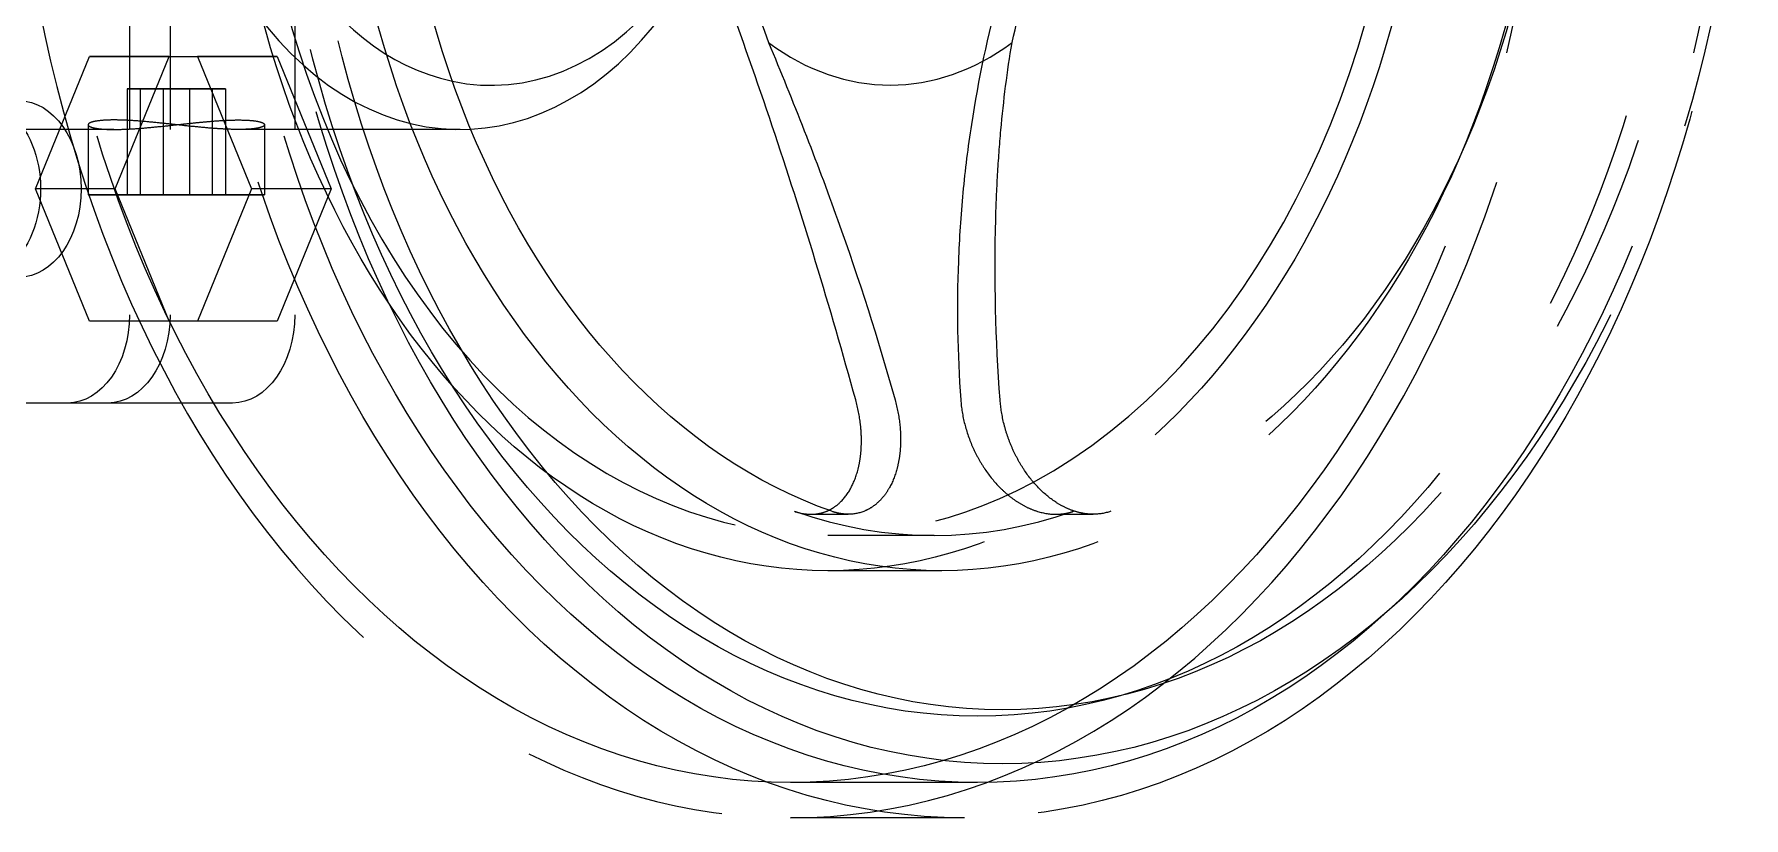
# Model space of a CAD drawing. Header units: millimetres. Extents: x -46397 to 283259, y -8690 to 23983.
# Drawn here: x 190799.9 to 190905.3, y 1022.2 to 1070.5 of the extents above; entities that cross this region are included whole.
import ezdxf

# ---------------------------------------------------------------- set-up
doc = ezdxf.new("R2010")
doc.units = ezdxf.units.MM
doc.linetypes.add('CENTER', pattern=[2, 1.25, -0.25, 0.25, -0.25])
doc.layers.add('mDƯỜNG TÂM', color=8, linetype='CENTER', lineweight=0)

# ---------------------------------------------------------------- blocks, each defined once
blk = doc.blocks.new('jh')
at = {"layer": 'mDƯỜNG TÂM', "color": 8, "ltscale": 50, "extrusion": (0, 1, 0)}
for p, q in [((654.8418557679688, 1068.856456010275), (654.8421977344551, 994.9434125315529)), ((657.3397873319627, 1068.856479124166), (657.340129298449, 994.9434356454367)), ((665.0257306057902, 1068.856550243814), (665.0260725722474, 994.9435067650847)), ((649.0467653974192, 1002.693506765136), (652.3748387442029, 1010.845680678227)), ((657.2938424394233, 1010.845726194806), (652.3748387442029, 1010.845680678234)), ((652.3748387441738, 1010.845680678227), (659.0310608714935, 1010.845680678227)), ((653.9657690926688, 1002.693552281715), (657.2938424394233, 1010.845726194806)), ((657.2938424394233, 1010.845726194806), (663.9500645667431, 1010.845726194806)), ((663.9500645667431, 1010.845726194806), (659.0310608714935, 1010.845680678234)), ((659.0310608714935, 1010.845680678227), (662.3592096520297, 1002.693506765136)), ((663.9500645667431, 1010.845726194806), (667.2782133472792, 1002.693552281715)), ((654.6935059183161, 1008.856742266493), (655.505621382239, 1008.856760046408)), ((656.912246627413, 1008.856742266493), (654.6935059183161, 1008.856742266493)), ((654.6935059183161, 1008.856742266493), (654.6935360918287, 1002.335003136017)), ((655.505621382239, 1008.856760046416), (658.5364775552298, 1008.856777826324)), ((655.505621382239, 1008.856760046416), (655.5056515557517, 1002.33502091594)), ((659.9431028004328, 1008.856760046416), (656.912246627413, 1008.8567422665)), ((656.912246627413, 1008.856742266493), (656.9122768009256, 1002.335003136017)), ((658.5364775552298, 1008.856777826317), (658.5365077287424, 1002.335038695841)), ((658.5364775552298, 1008.856777826317), (660.7552182643267, 1008.856777826317)), ((660.7552182643267, 1008.856777826317), (659.9431028004328, 1008.856760046408)), ((659.9431028004328, 1008.856760046416), (659.9431329739455, 1002.33502091594)), ((660.7552182643267, 1008.856777826317), (660.7552484378393, 1002.335038695841)), ((653.881565511314, 1006.35672448753), (635.0509591796726, 1006.35655024396)), ((652.289589703927, 1006.647473685669), (652.289609656058, 1002.334995771336)), ((675.2100127853628, 1006.356921844148), (661.5674650058208, 1006.356795606778)), ((663.1591549214791, 1006.647529223206), (663.1591748736391, 1002.335046060522)), ((653.9657690926688, 1002.693552281715), (649.0467653974192, 1002.693506765136)), ((652.3749141779554, 994.5413328520372), (649.0467653974192, 1002.693506765136)), ((657.2939178732049, 994.5413783686236), (653.9657690926688, 1002.693552281715)), ((654.6935360918287, 1002.335003136017), (655.5056515557517, 1002.335020915933)), ((656.9122768009547, 1002.335003136017), (654.6935360918578, 1002.335003136017)), ((655.5056515557517, 1002.335020915933), (658.5365077287424, 1002.335038695848)), ((659.9431329739455, 1002.335020915933), (656.9122768009547, 1002.335003136017)), ((660.7552484378393, 1002.335038695848), (658.5365077287424, 1002.335038695848)), ((662.3592096520297, 1002.693506765136), (659.0311363052751, 994.5413328520372)), ((660.7552484378393, 1002.335038695848), (659.9431329739455, 1002.335020915933)), ((667.2782133472792, 1002.693552281715), (662.3592096520297, 1002.693506765136)), ((667.2782133472792, 1002.693552281715), (663.9501400005247, 994.5413783686163)), ((657.2939178732049, 994.5413783686236), (652.3749141779554, 994.5413328520444)), ((659.0311363052751, 994.5413328520372), (652.3749141779554, 994.5413328520372)), ((663.9501400005247, 994.5413783686236), (657.2939178732049, 994.5413783686236)), ((663.9501400005247, 994.5413783686236), (659.0311363052751, 994.5413328520444)), ((650.9992512420577, 989.5086299228133), (598.7348369789834, 989.5086299228133)), ((653.4971828060516, 989.5086530367043), (601.2327685429773, 989.5086530367043)), ((661.183126079879, 989.5087241563597), (608.9187118168047, 989.5087241563597)), ((650.9992763866612, 989.5086299229297), (641.7761444580683, 989.5085445793447)), ((661.1831512244535, 989.5087241564688), (653.4972079506551, 989.5086530368135)), ((696.8399991548213, 982.6596614755108), (699.1376613532484, 982.6596827362664)), ((711.9344040587312, 982.6596614750088), (714.2321717400919, 982.6596827367393)), ((704.421497445117, 981.3571921424009), (697.8837767733785, 981.357131647499)), ((704.8994270676922, 979.1832835211535), (697.883796889073, 979.1832186040483)), ((707.1070495116874, 966.1398256869579), (695.5781346009753, 966.1397190074786)), ((706.290776861686, 963.9659050901828), (695.5781547166407, 963.9658059640351))]:
    blk.add_line(p, q, dxfattribs=at)
at = {"layer": 'mDƯỜNG TÂM', "color": 8, "ltscale": 50}
for centre, major_axis, ratio, start_param, end_param in [((706.2901482468296, 1031.90068769786), (0.0006286148552983904, -67.93478260767084), 0.707106781171449, -1.570802869802909, 4.712382437376677), ((695.5775261017843, 1031.900588571712), (0.0006286148563038956, -67.93478260767192), 0.7071067811714659, -5.329070518200751e-14, 3.14159265358974), ((695.5775261017843, 1031.900588571712), (0.0006084991799288422, -65.76086956422536), 0.7071067811714493, -1.570802869802909, 4.712382437376677), ((707.1064410124964, 1031.900695251192), (0.0006084991799288422, -65.76086956422536), 0.7071067811714493, -1.570802869802909, 4.712382437376677), ((708.6436296672618, 1031.900709475121), (0.0005978171597160731, -64.60645726415213), 0.7071067811714491, -1.570802869802909, 4.712382437376677), ((707.1064410124964, 1031.900695251192), (0.0005707182604582499, -61.67786304708815), 0.7071067811714489, -1.570802869802909, 4.712382437376677), ((708.6436296672618, 1031.900709475121), (0.0005670194641337552, -61.27813192063342), 0.7071067811714491, -1.570802869802909, 4.712382437376677), ((697.8833090839325, 1031.900609907607), (0.0004878051277115513, -52.71739130355257), 0.7071067811714492, -1.570802869802909, 4.712382437376677), ((704.8989392625808, 1031.900674824712), (0.0004878051277115513, -52.71739130355257), 0.7071067811714492, -1.570802869802909, 4.712382437376677), ((695.5775261017843, 1031.900588571712), (0.000628614867879115, -67.93478260766851), 0.7071067811714112, -1.570802869803066, -6.705747068735946e-14), ((675.2097764261707, 1031.900400104634), (0.0002363591881084649, -25.5434782604822), 0.70710678117121, -1.57080286980305, 0.03637033671081036), ((677.1312622446276, 1031.900417884543), (0.0002112145920925858, -22.82608695617962), 0.7071067811716366, -1.570802869802931, -0.1489508395613153), ((697.8833090839325, 1031.900609907607), (0.0004676894514602896, -50.54347826010861), 0.7071067811714115, -1.570802869802897, 0.3621576397685988), ((697.8833090839325, 1031.900609907607), (0.0004676894632975604, -50.5434782601003), 0.7071067811716892, 0.3621576397684056, 1.517411655355085), ((677.1312622446276, 1031.900417884557), (0.0002112146266766146, -22.82608695619185), 0.7071067811716105, -0.1489508395620556, 0.7045474184515992), ((675.2097764261416, 1031.900400104649), (0.0002363592414218463, -25.54347826049473), 0.707106781171917, 0.0363703367093864, 0.8149037413705881), ((701.7262807208463, 1031.900645467438), (0.0002110804303772085, -22.81158959876027), 0.7071067811715821, -0.4837417538266386, 0.4837286678114744), ((648.0170442509116, 1002.69343564548), (5.028918842387127e-05, -5.434782608613668), 0.7071067811714491, 1.570789783786884, 7.85397509096647), ((704.4210297557001, 1031.900670402531), (0.000467689429246576, -50.54347826012257), 0.7071067811713883, -0.2428649308848492, 0.2428518448694713)]:
    blk.add_ellipse(centre, major_axis=major_axis, ratio=ratio, start_param=start_param, end_param=end_param, dxfattribs=at)
at = {"layer": 'mDƯỜNG TÂM', "color": 8, "ltscale": 50, "extrusion": (0, 0, -1)}
for centre, major_axis, ratio, start_param, end_param in [((706.7132418365218, 1031.900691612835), (0.0004676894591995051, -50.54347826010626), 0.7071067811713141, 0.2428649308853118, 1.851543243021925), ((706.7132418365218, 1031.900691612835), (0.0004676894558368616, -50.54347826010763), 0.707106781171547, -1.851530171507886, -0.2428518448691765), ((635.0507228204806, 1031.900028504453), (0.000236359199139082, -25.54347826048402), 0.7071067811716124, -1.570789783786509, -1.665334536937735e-14), ((645.5191126869468, 1002.693412531597), (5.028919294791656e-05, -5.434782608613876), 0.7071067811711972, -2.359016378233317, 0.7882331371481865), ((657.7243922648777, 1002.335020915933), (-5.43478260882549, -2.514459225006276e-05), 4.626605544343317e-06, 0.1194315292485045, 0.7853981634747955), ((657.7243922648486, 1002.335020915933), (5.434782608788778, 2.514459456396192e-05), 4.626605399591163e-06, -2.356194490181695, 3.022157961635316), ((650.9992260974541, 994.9434125315456), (5.028919555676042e-05, -5.434782608616099), 0.7071067811723579, -1.570789783785622, -0.002909947531795076), ((653.497157661448, 994.9434356454294), (5.028919765977153e-05, -5.434782608614279), 0.7071067811723581, -1.570789783785683, 6.543009213544337e-06), ((661.1831009352754, 994.9435067650847), (5.028919765977153e-05, -5.434782608614279), 0.7071067811723581, -1.570789783785683, 6.543009213544337e-06)]:
    blk.add_ellipse(centre, major_axis=major_axis, ratio=ratio, start_param=start_param, end_param=end_param, dxfattribs=at)
at = {"layer": 'mDƯỜNG TÂM', "color": 8, "ltscale": 50, "extrusion": (0, 0, -0.9999999999999998)}
blk.add_ellipse((657.7243922654307, 1002.335020915991), major_axis=(-5.434782609380801, -2.514465475341124e-05), ratio=4.626605895771309e-06, start_param=-0.1194346918553491, end_param=0.1194315292502512, dxfattribs=at)
at = {"layer": 'mDƯỜNG TÂM', "color": 8, "ltscale": 50, "extrusion": (0, 0, -0.9999999999999997)}
blk.add_ellipse((650.9992270466755, 994.9434133643008), major_axis=(4.838879060455741e-05, -5.434783441381643), ratio=0.707106781172541, start_param=-0.002910194601137839, end_param=6.295492381009574e-06, dxfattribs=at)
at = {"layer": 'mDƯỜNG TÂM', "color": 8, "ltscale": 50}
for points in [[(685.6088614266482, 1032.809755924012), (687.1268012162764, 1029.562675760841), (690.080725643842, 1022.794809821869), (692.8704807934118, 1015.493750991714), (694.2243807923514, 1011.706368770327)], [(709.2283675112121, 1011.706368770327), (709.7101106503978, 1013.837425240192), (710.2850118631031, 1015.925154038436), (710.9515085264284, 1017.970188387342)]]:
    blk.add_open_spline(points, degree=3, dxfattribs=at)
for points, knots in [([(699.5954960829113, 989.7014383980713), (698.8040775599366, 992.5636427972568), (697.980990379263, 995.4006805712488), (696.2676345567452, 1001.023554336389), (695.37737885752, 1003.809395822071), (693.5251430456119, 1009.327909130574), (692.5631796230155, 1012.06059215367), (690.5618306447868, 1017.469475997437), (689.5382725878153, 1020.102690043321), (688.4936320638226, 1022.661497293135)], [2.0517406381887e-07, 2.0517406381887e-07, 2.0517406381887e-07, 2.0517406381887e-07, 0.008104271531678284, 0.008104271531678284, 0.01620833788929275, 0.01620833788929275, 0.02431240424690722, 0.02431240424690722, 0.03241647060452169, 0.03241647060452169, 0.03241647060452169, 0.03241647060452169]), ([(711.1247872966924, 1022.661497293135), (710.0863053758803, 1020.11771765192), (709.2001836041454, 1017.512554255605), (707.731302093016, 1012.180271049932), (707.1485286410607, 1009.453154683397), (706.5080302974675, 1005.269148783518), (706.3348795973288, 1003.867019895675), (706.0688106232847, 1001.056799483784), (705.9756792233966, 999.647322061508), (705.8142654246476, 995.4061914583071), (705.8636834298086, 992.5618578172289), (706.069064438605, 989.7014383980713)], [0.03243683156882386, 0.03243683156882386, 0.03243683156882386, 0.03243683156882386, 0.04053388866947725, 0.04053388866947725, 0.04863094577013063, 0.04863094577013063, 0.05267947432045733, 0.05267947432045733, 0.05672800287078403, 0.05672800287078403, 0.06482505997143742, 0.06482505997143742, 0.06482505997143742, 0.06482505997143742]), ([(694.2243807923514, 1011.706368770327), (694.9694208324654, 1009.917373977099), (695.7104862501728, 1008.100297124984), (697.1374573195353, 1004.461827440202), (697.8252395000018, 1002.63668938839), (699.7942486435932, 997.1373464705248), (700.980393140373, 993.438921163608), (702.0206389678351, 989.701460838427)], [0.04402766584718107, 0.04402766584718107, 0.04402766584718107, 0.04402766584718107, 0.04943433135595236, 0.04943433135595236, 0.05484099686472366, 0.05484099686472366, 0.06565432788226624, 0.06565432788226624, 0.06565432788226624, 0.06565432788226624]), ([(708.4942073235288, 989.701460838427), (708.2189478181535, 993.4401823857479), (708.1186638054205, 997.1444507769338), (708.248765242839, 1001.740327073952), (708.2877828365017, 1002.65782156575), (708.3939171402308, 1004.489904609298), (708.4611680217495, 1005.405702807155), (708.7077930304222, 1008.133668664261), (708.9315989467723, 1009.930138879259), (709.2283675112121, 1011.706368770327)], [-0.044215422039747, -0.044215422039747, -0.044215422039747, -0.044215422039747, -0.03340232872398638, -0.03340232872398638, -0.03069905539504622, -0.03069905539504622, -0.02799578206610607, -0.02799578206610607, -0.02258923540822575, -0.02258923540822575, -0.02258923540822575, -0.02258923540822575]), ([(653.8813993149088, 1006.941624169864), (654.1360667796107, 1006.941626526357), (654.4113914560294, 1006.933836459189), (655.0015714842302, 1006.904252635708), (655.320266037219, 1006.882101871248), (655.9783993934107, 1006.827372147833), (656.3169040939247, 1006.795020457037), (657.0129130259156, 1006.724152615381), (657.3716406123131, 1006.685478904008), (658.0783907015866, 1006.609430611308), (658.4301923304156, 1006.571660904207), (659.1309928759292, 1006.500905141693), (659.4724484114558, 1006.468743790443), (659.9629643681401, 1006.428613096396), (660.1233262202295, 1006.416535570424), (660.4376587306324, 1006.395367293866), (660.592486530717, 1006.386239907311), (661.0390442354837, 1006.364307882039), (661.313458479126, 1006.356841182191), (661.8166215327219, 1006.356750446088), (662.0469691034523, 1006.36437747359), (662.4420382005046, 1006.393428836447), (662.609182449407, 1006.414714801147), (662.8139533888025, 1006.45511998226), (662.8745507652347, 1006.470057595921), (662.9776469219942, 1006.501720661487), (663.0205478536082, 1006.51850868007), (663.1238530038972, 1006.570992996261), (663.1591010623088, 1006.609032313543), (663.1592086571909, 1006.685838770383), (663.1244584705855, 1006.72375754777), (662.9872371377132, 1006.794429189715), (662.8829274792515, 1006.827474741425), (662.6114176156989, 1006.88210123888), (662.4448978350265, 1006.903882481623), (662.0498204929463, 1006.933736564446), (661.8200073730841, 1006.941594498523), (661.3178478163609, 1006.94165366915), (661.043396211724, 1006.934095565513), (660.4461570803833, 1006.904217758187), (660.1313820200448, 1006.882280098915), (659.6405306730885, 1006.841515190041), (659.4735249484656, 1006.826602414338), (659.132584328443, 1006.794522353463), (658.9580479694123, 1006.777287744269), (658.4348674351058, 1006.72401039338), (658.0834330595972, 1006.686113845375), (657.3748858196195, 1006.609863862199), (657.0158699865569, 1006.571336474422), (656.3218356253929, 1006.50125268074), (655.9831100951997, 1006.469267294655), (655.3224337970023, 1006.415151838104), (655.005679487047, 1006.393553041569), (654.4156338350731, 1006.364485533188), (654.1377911230084, 1006.356775015054), (653.6300767747744, 1006.356674459712), (653.4047927146021, 1006.364177042218), (653.0096989561862, 1006.393049574486), (652.838848167361, 1006.414782467386), (652.5670362457458, 1006.468431898946), (652.4642140472133, 1006.500312895834), (652.3597881135647, 1006.553125891201), (652.3333447001933, 1006.571641188093), (652.298415948695, 1006.609078030604), (652.2897129470366, 1006.628071376239), (652.2893471070274, 1006.685067310005), (652.3233547777927, 1006.72319984973), (652.46208580237, 1006.794726859247), (652.5647117660847, 1006.827106970697), (652.8345001169655, 1006.881622311921), (653.0038859337219, 1006.90389289461), (653.4005362994212, 1006.933823302184), (653.626731850236, 1006.94162181337), (653.8813993149088, 1006.941624169864)], [0, 0, 0, 0, 0.000979690561318095, 0.000979690561318095, 0.00195938112263619, 0.00195938112263619, 0.002939071683954284, 0.002939071683954284, 0.00391876224527238, 0.00391876224527238, 0.004898452806590474, 0.004898452806590474, 0.005878143367908569, 0.005878143367908569, 0.006367988648567617, 0.006367988648567617, 0.006857833929226663, 0.006857833929226663, 0.007837524490544766, 0.007837524490544766, 0.008817215051862868, 0.008817215051862868, 0.00979690561318097, 0.00979690561318097, 0.01028675089384003, 0.01028675089384003, 0.01077659617449908, 0.01077659617449908, 0.0117562867358172, 0.0117562867358172, 0.01273597729713532, 0.01273597729713532, 0.01371566785845343, 0.01371566785845343, 0.01469535841977155, 0.01469535841977155, 0.01567504898108966, 0.01567504898108966, 0.01665473954240778, 0.01665473954240778, 0.0176344301037259, 0.0176344301037259, 0.01812427538438497, 0.01812427538438497, 0.01861412066504405, 0.01861412066504405, 0.0195938112263622, 0.0195938112263622, 0.02057350178768035, 0.02057350178768035, 0.02155319234899851, 0.02155319234899851, 0.02253288291031666, 0.02253288291031666, 0.02351257347163482, 0.02351257347163482, 0.02449226403295297, 0.02449226403295297, 0.02547195459427112, 0.02547195459427112, 0.02645164515558928, 0.02645164515558928, 0.02694149043624836, 0.02694149043624836, 0.02743133571690743, 0.02743133571690743, 0.02841102627822556, 0.02841102627822556, 0.02939071683954369, 0.02939071683954369, 0.03037040740086181, 0.03037040740086181, 0.03135009796217994, 0.03135009796217994, 0.03135009796217994, 0.03135009796217994]), ([(697.9351708276954, 982.9055268098455), (698.0487451509107, 982.9598916915493), (698.1590354896907, 983.0231084462648), (698.4052384571696, 983.1892061911785), (698.538328422932, 983.2982538614815), (698.9102440078859, 983.6616596791137), (699.1263091090659, 983.9548735382705), (699.4915831877443, 984.639635400119), (699.6345987321984, 985.0190621381189), (699.792429204419, 985.6412681811271), (699.8356622173742, 985.8590925470562), (699.9011146896228, 986.3051341173123), (699.9234561858757, 986.5329392174535), (699.9479641137877, 986.9978464350716), (699.9501294826332, 987.2349490372144), (699.9339841681067, 987.7185903732316), (699.915444874292, 987.9664791057585), (699.829640995129, 988.7084513948284), (699.7329528557893, 989.204319151373), (699.5954960829113, 989.7014383980713)], [0.00297841160910014, 0.00297841160910014, 0.00297841160910014, 0.00297841160910014, 0.003519136605727682, 0.003519136605727682, 0.004222923310669273, 0.004222923310669273, 0.005630496720552454, 0.005630496720552454, 0.007038070130435636, 0.007038070130435636, 0.007741856835377243, 0.007741856835377243, 0.008445643540318853, 0.008445643540318853, 0.009149430245260461, 0.009149430245260461, 0.00985321695020207, 0.00985321695020207, 0.01126079036008527, 0.01126079036008527, 0.01126079036008527, 0.01126079036008527]), ([(702.0206389678351, 989.701460838427), (702.1585779828893, 989.205864910582), (702.2541836982418, 988.712417739378), (702.3639635232976, 987.7295483465932), (702.3768936783599, 987.236836015174), (702.3323935247026, 986.5382647923107), (702.3071239205019, 986.3106569930533), (702.2355091457139, 985.8660986979303), (702.1887842626311, 985.6478357564338), (702.0181875409035, 985.0200507605987), (701.8659621885454, 984.6405023204061), (701.580492154666, 984.1298894339052), (701.4748524171591, 983.9685814735421), (701.2485287990421, 983.6736901483819), (701.1278642100806, 983.5396741989971), (700.8718664160115, 983.2981367580069), (700.7365337755473, 983.1906135432146), (700.4508639937558, 983.0028966552272), (700.2997989663563, 982.9226291888554), (699.8364622638037, 982.7304955615036), (699.5106865850976, 982.6636072391702), (698.9963592024578, 982.6579681779185), (698.8217520476319, 982.672243066103), (698.4719927389815, 982.7324599875938), (698.2959973077523, 982.7783735460107), (698.1188685663219, 982.8404338909386)], [2.051683436019238e-07, 2.051683436019238e-07, 2.051683436019238e-07, 2.051683436019238e-07, 0.001403400578906931, 0.001403400578906931, 0.002806595989470261, 0.002806595989470261, 0.003508193694751936, 0.003508193694751936, 0.004209791400033611, 0.004209791400033611, 0.005612986810596962, 0.005612986810596962, 0.006314584515878623, 0.006314584515878623, 0.007016182221160284, 0.007016182221160284, 0.007717779926441946, 0.007717779926441946, 0.008419377631723606, 0.008419377631723606, 0.009822573042286939, 0.009822573042286939, 0.0105241707475686, 0.0105241707475686, 0.01122576845285027, 0.01122576845285027, 0.01122576845285027, 0.01122576845285027]), ([(706.069064438605, 989.7014383980713), (706.1047725034296, 989.2041185990747), (706.1864022378577, 988.7095270759091), (706.4371438831731, 987.7255528879832), (706.6088421784516, 987.2329331226356), (706.9208566382586, 986.5350667957464), (707.0342774706369, 986.3077901307624), (707.2801504649688, 985.8640412796376), (707.4135029302852, 985.6462748445192), (707.8368084735703, 985.0200207166781), (708.1467148571974, 984.6413972419905), (708.6531425848079, 984.1318424197161), (708.8302782128158, 983.9708246769078), (709.1913757679868, 983.6761645804945), (709.3753596472961, 983.5421947300856), (709.7500986025261, 983.3006216462891), (709.9408532218367, 983.1930165566009), (710.3293436979293, 983.0050225846353), (710.5281562006276, 982.9244538485073), (711.1188571135281, 982.7313930286036), (711.5095881230081, 982.6639907342833), (712.0908922984672, 982.6577951039653), (712.2829586142907, 982.6719561990176), (712.656058126624, 982.7321651194361), (712.838205940061, 982.7781691331402), (713.0158569907944, 982.8404126806126)], [2.050254823677189e-07, 2.050254823677189e-07, 2.050254823677189e-07, 2.050254823677189e-07, 0.001407301031639736, 0.001407301031639736, 0.002814397037797104, 0.002814397037797104, 0.003517945040875779, 0.003517945040875779, 0.004221493043954454, 0.004221493043954454, 0.005628589050111785, 0.005628589050111785, 0.006332137053190452, 0.006332137053190452, 0.007035685056269119, 0.007035685056269119, 0.007739233059347784, 0.007739233059347784, 0.008442781062426451, 0.008442781062426451, 0.009849877068583781, 0.009849877068583781, 0.01055342507166245, 0.01055342507166245, 0.01125697307474111, 0.01125697307474111, 0.01125697307474111, 0.01125697307474111]), ([(715.3080690716451, 982.8404338909386), (714.9539465476701, 982.7163600841959), (714.5865869288973, 982.6569240486424), (714.0162727718998, 982.6612070999327), (713.8214960338082, 982.6787081292205), (713.4336372461112, 982.7450999225184), (713.2405195831379, 982.7936954068718), (712.8557898847794, 982.9207573277599), (712.664178180712, 982.9992255778561), (712.2823988016753, 983.186490260181), (712.092377772351, 983.2954945198289), (711.5398607320094, 983.6588662896247), (711.1892922988336, 983.9514540699311), (710.5232608616934, 984.6381454453149), (710.2209409269853, 985.0187168822813), (709.811011843296, 985.6420387416874), (709.680963981169, 985.8600775630694), (709.4398017212516, 986.307378007943), (709.3290278402856, 986.5356711904533), (709.1263933121227, 987.0012180576014), (709.0345342532382, 987.2384724838121), (708.8698879061267, 987.7220211861277), (708.7968147296051, 987.9697333378281), (708.6113287271291, 988.7111973411738), (708.5306825842708, 989.2060343749763), (708.4942073235288, 989.701460838427)], [2.030964063928403e-07, 2.030964063928403e-07, 2.030964063928403e-07, 2.030964063928403e-07, 0.001403824578971211, 0.001403824578971211, 0.002105635320253616, 0.002105635320253616, 0.002807446061536023, 0.002807446061536023, 0.003509256802818429, 0.003509256802818429, 0.004211067544100835, 0.004211067544100835, 0.005614689026665638, 0.005614689026665638, 0.00701831050923044, 0.00701831050923044, 0.007720121250512841, 0.007720121250512841, 0.00842193199179524, 0.00842193199179524, 0.009123742733077643, 0.009123742733077643, 0.009825553474360043, 0.009825553474360043, 0.01122917495692487, 0.01122917495692487, 0.01122917495692487, 0.01122917495692487]), ([(695.8266564854421, 982.8404126806126), (696.1818040927465, 982.7159801191447), (696.5279381830187, 982.6565876552777), (697.0341457755421, 982.6613789995245), (697.2018457360973, 982.6791406772172), (697.5251862999285, 982.7460548256859), (697.6811291693593, 982.7949338320395), (697.8663729540131, 982.8735431081514), (697.9009212123055, 982.8891324679134), (697.9351708276954, 982.9055268098455)], [2.030810197047427e-07, 2.030810197047427e-07, 2.030810197047427e-07, 2.030810197047427e-07, 0.001407776490902894, 0.001407776490902894, 0.002111563195844492, 0.002111563195844492, 0.00281534990078609, 0.00281534990078609, 0.00297841160910014, 0.00297841160910014, 0.00297841160910014, 0.00297841160910014])]:
    blk.add_open_spline(points, degree=3, knots=knots, dxfattribs=at)

msp = doc.modelspace()

# ---------------------------------------------------------------- block references
msp.add_blockref('jh', (190150.9338757689, 58.23005258238391, -1.499105149169903))

doc.saveas('drawing.dxf')
